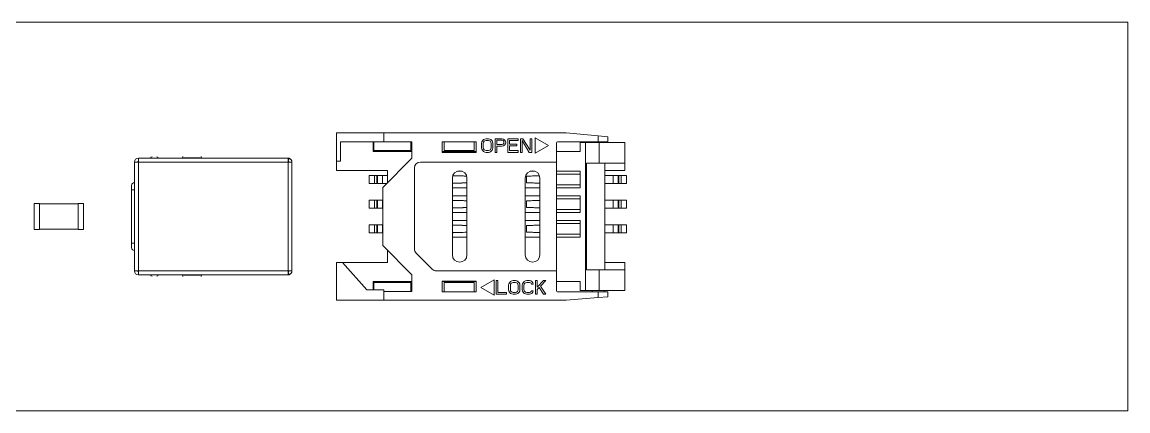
# Model space of a CAD drawing. Header units: millimetres. Extents: x 71 to 171, y 100 to 128.
# Drawn here: x 148 to 170.76, y 99.54 to 107.54 of the extents above; entities that cross this region are included whole.
import ezdxf

# ---------------------------------------------------------------- set-up
doc = ezdxf.new("R2010")
doc.units = ezdxf.units.MM

msp = doc.modelspace()

# ---------------------------------------------------------------- linework, layer by layer
at = {"color": 7, "linetype": 'Continuous', "lineweight": 15}
for p, q in [((170.756, 107.54), (70.756, 107.54)), ((170.756, 99.54), (170.756, 107.54)), ((154.474, 105.26), (155.442, 105.26)), ((154.474, 104.68), (154.474, 105.26)), ((155.442, 105.26), (159.194, 105.26)), ((155.442, 105.08), (155.442, 105.26)), ((157.497, 105.122), (157.52, 105.134)), ((157.52, 105.134), (157.549, 105.14)), ((157.549, 105.14), (157.596, 105.14)), ((157.596, 105.14), (157.625, 105.134)), ((157.625, 105.134), (157.649, 105.122)), ((157.736, 104.86), (157.736, 105.14)), ((157.736, 105.14), (157.876, 105.14)), ((157.876, 105.14), (157.905, 105.134)), ((157.905, 105.134), (157.929, 105.116)), ((157.999, 104.86), (157.999, 105.14)), ((157.999, 105.14), (158.209, 105.14)), ((158.209, 105.104), (158.209, 105.14)), ((158.255, 105.14), (158.308, 105.14)), ((158.255, 104.86), (158.255, 105.14)), ((158.308, 105.14), (158.454, 104.902)), ((158.454, 104.902), (158.454, 105.14)), ((158.454, 105.14), (158.489, 105.14)), ((158.489, 105.14), (158.489, 104.86)), ((158.556, 104.84), (158.556, 105.16)), ((158.556, 105.16), (158.833, 105)), ((159.194, 105.26), (159.856, 105.199)), ((159.856, 105.199), (159.856, 105.08)), ((159.856, 105.199), (160.056, 105.18)), ((160.056, 105.18), (160.056, 105.08)), ((154.554, 105.074), (155.442, 105.074)), ((154.554, 104.68), (154.554, 105.074)), ((155.222, 104.88), (155.222, 105.074)), ((155.242, 104.9), (155.242, 105.074)), ((155.442, 105.08), (156.022, 105.08)), ((155.442, 105.074), (155.442, 105.08)), ((156.002, 105.08), (156.002, 104.9)), ((156.022, 104.738), (156.022, 105.08)), ((156.646, 105.08), (156.646, 104.86)), ((156.646, 105.08), (157.342, 105.08)), ((156.686, 104.9), (156.686, 105.08)), ((157.302, 105.08), (157.302, 104.9)), ((157.342, 104.86), (157.342, 105.08)), ((157.456, 105.045), (157.462, 105.075)), ((157.456, 104.955), (157.456, 105.045)), ((157.462, 104.926), (157.456, 104.955)), ((157.462, 105.075), (157.474, 105.098)), ((157.474, 104.902), (157.462, 104.926)), ((157.474, 105.098), (157.497, 105.122)), ((157.497, 104.878), (157.474, 104.902)), ((157.491, 105.045), (157.497, 105.069)), ((157.491, 104.955), (157.491, 105.045)), ((157.497, 104.932), (157.491, 104.955)), ((157.497, 105.069), (157.509, 105.087)), ((157.509, 104.914), (157.497, 104.932)), ((157.509, 105.087), (157.526, 105.098)), ((157.526, 104.902), (157.509, 104.914)), ((157.526, 105.098), (157.549, 105.104)), ((157.549, 104.896), (157.526, 104.902)), ((157.549, 105.104), (157.596, 105.104)), ((157.596, 105.104), (157.619, 105.098)), ((157.619, 104.902), (157.596, 104.896)), ((157.619, 105.098), (157.637, 105.087)), ((157.637, 104.914), (157.619, 104.902)), ((157.637, 105.087), (157.649, 105.069)), ((157.649, 104.932), (157.637, 104.914)), ((157.649, 105.122), (157.672, 105.098)), ((157.649, 105.069), (157.654, 105.045)), ((157.654, 104.955), (157.649, 104.932)), ((157.672, 104.902), (157.649, 104.878)), ((157.654, 105.045), (157.654, 104.955)), ((157.672, 105.098), (157.684, 105.075)), ((157.684, 104.926), (157.672, 104.902)), ((157.684, 105.075), (157.689, 105.045)), ((157.689, 104.955), (157.684, 104.926)), ((157.689, 105.045), (157.689, 104.955)), ((157.771, 105.11), (157.882, 105.11)), ((157.771, 105.021), (157.771, 105.11)), ((157.882, 105.021), (157.771, 105.021)), ((157.771, 104.985), (157.876, 104.985)), ((157.771, 104.86), (157.771, 104.985)), ((157.876, 104.985), (157.905, 104.991)), ((157.882, 105.11), (157.899, 105.104)), ((157.899, 105.027), (157.882, 105.021)), ((157.899, 105.104), (157.911, 105.092)), ((157.911, 105.039), (157.899, 105.027)), ((157.929, 105.009), (157.905, 104.991)), ((157.911, 105.092), (157.917, 105.075)), ((157.917, 105.057), (157.911, 105.039)), ((157.917, 105.075), (157.917, 105.057)), ((157.929, 105.116), (157.946, 105.092)), ((157.946, 105.033), (157.929, 105.009)), ((157.946, 105.092), (157.952, 105.075)), ((157.952, 105.051), (157.946, 105.033)), ((157.952, 105.075), (157.952, 105.051)), ((158.209, 105.104), (158.034, 105.104)), ((158.034, 105.104), (158.034, 105.027)), ((158.034, 105.027), (158.185, 105.027)), ((158.185, 104.991), (158.034, 104.991)), ((158.034, 104.991), (158.034, 104.896)), ((158.185, 105.027), (158.185, 104.991)), ((158.436, 104.86), (158.29, 105.104)), ((158.29, 105.104), (158.29, 104.86)), ((158.833, 105), (158.556, 104.84)), ((158.996, 105.04), (158.996, 104.66)), ((159.036, 105.08), (159.856, 105.08)), ((159.482, 105.06), (159.482, 104.88)), ((159.482, 105.06), (159.593, 105.06)), ((159.593, 102.02), (159.593, 105.06)), ((159.593, 105.06), (159.873, 105.06)), ((159.73, 105.08), (159.73, 105.06)), ((159.856, 105.08), (160.056, 105.08)), ((159.873, 105.06), (160.402, 105.06)), ((159.873, 105.06), (159.873, 104.64)), ((159.982, 105.06), (159.982, 105.08)), ((160.402, 105.06), (160.402, 104.64)), ((150.394, 104.74), (150.394, 104.66)), ((150.398, 104.74), (150.394, 104.74)), ((150.398, 104.74), (150.394, 104.74)), ((150.394, 104.74), (150.394, 104.74)), ((150.398, 104.74), (153.469, 104.74)), ((151.305, 104.748), (151.31, 104.776)), ((151.305, 104.748), (151.691, 104.748)), ((151.686, 104.776), (151.691, 104.748)), ((153.474, 104.74), (153.469, 104.74)), ((153.474, 104.736), (153.474, 104.74)), ((153.474, 104.66), (153.474, 104.736)), ((153.479, 104.68), (153.494, 104.738)), ((154.474, 104.68), (154.554, 104.68)), ((154.474, 104.486), (154.474, 104.68)), ((156.022, 104.88), (155.222, 104.88)), ((156.002, 104.9), (155.242, 104.9)), ((155.422, 104.138), (156.022, 104.738)), ((157.342, 104.88), (156.646, 104.88)), ((156.646, 104.86), (157.342, 104.86)), ((157.302, 104.9), (156.686, 104.9)), ((157.52, 104.866), (157.497, 104.878)), ((157.549, 104.86), (157.52, 104.866)), ((157.596, 104.896), (157.549, 104.896)), ((157.596, 104.86), (157.549, 104.86)), ((157.625, 104.866), (157.596, 104.86)), ((157.649, 104.878), (157.625, 104.866)), ((157.736, 104.86), (157.771, 104.86)), ((158.209, 104.86), (157.999, 104.86)), ((158.034, 104.896), (158.209, 104.896)), ((158.209, 104.896), (158.209, 104.86)), ((158.29, 104.86), (158.255, 104.86)), ((158.489, 104.86), (158.436, 104.86)), ((159.482, 104.88), (158.996, 104.88)), ((150.394, 104.66), (150.314, 104.66)), ((150.314, 102.42), (150.314, 104.66)), ((150.394, 104.66), (153.474, 104.66)), ((150.394, 102.42), (150.394, 104.66)), ((153.554, 104.66), (153.474, 104.66)), ((153.474, 104.66), (153.474, 102.42)), ((153.554, 104.66), (153.554, 102.42)), ((154.474, 104.486), (155.52, 104.486)), ((155.52, 104.486), (155.52, 104.236)), ((156.076, 102.87), (156.076, 104.54)), ((156.196, 104.66), (158.996, 104.66)), ((156.958, 104.472), (157.054, 104.472)), ((158.458, 104.472), (158.554, 104.472)), ((158.996, 102.42), (158.996, 104.66)), ((158.996, 104.472), (159.482, 104.472)), ((159.482, 104.472), (159.482, 104.132)), ((159.612, 104.64), (159.612, 102.44)), ((159.873, 104.64), (159.612, 104.64)), ((159.873, 104.64), (160.402, 104.64)), ((159.99, 102.44), (159.99, 104.64)), ((159.99, 104.486), (160.402, 104.486)), ((160.402, 104.486), (160.402, 104.64)), ((155.144, 104.382), (155.144, 104.222)), ((155.144, 104.382), (155.252, 104.382)), ((155.252, 104.222), (155.144, 104.222)), ((155.252, 104.382), (155.252, 104.222)), ((155.252, 104.382), (155.302, 104.382)), ((155.302, 104.222), (155.252, 104.222)), ((155.302, 104.382), (155.302, 104.222)), ((155.302, 104.382), (155.316, 104.382)), ((155.316, 104.222), (155.302, 104.222)), ((155.316, 104.222), (155.316, 104.382)), ((155.316, 104.382), (155.416, 104.382)), ((155.416, 104.222), (155.316, 104.222)), ((155.416, 104.382), (155.416, 104.222)), ((155.52, 104.382), (155.416, 104.382)), ((155.416, 104.222), (155.506, 104.222)), ((156.856, 102.75), (156.856, 104.33)), ((157.148, 104.373), (157.109, 104.373)), ((157.109, 104.231), (157.155, 104.232)), ((157.156, 104.33), (157.156, 102.75)), ((158.356, 102.75), (158.356, 104.33)), ((158.383, 104.232), (158.383, 104.372)), ((158.474, 104.373), (158.427, 104.373)), ((158.427, 104.232), (158.474, 104.231)), ((158.656, 104.33), (158.656, 102.75)), ((160.167, 104.382), (159.99, 104.382)), ((159.99, 104.222), (160.167, 104.222)), ((160.167, 104.222), (160.167, 104.382)), ((160.167, 104.382), (160.266, 104.382)), ((160.266, 104.222), (160.167, 104.222)), ((160.266, 104.382), (160.266, 104.222)), ((160.266, 104.382), (160.28, 104.382)), ((160.28, 104.222), (160.266, 104.222)), ((160.28, 104.222), (160.28, 104.382)), ((160.28, 104.382), (160.33, 104.382)), ((160.33, 104.222), (160.28, 104.222)), ((160.33, 104.222), (160.33, 104.382)), ((160.33, 104.382), (160.438, 104.382)), ((160.438, 104.222), (160.33, 104.222)), ((160.438, 104.222), (160.438, 104.382)), ((150.314, 104.09), (150.254, 104.09)), ((150.254, 104.09), (150.254, 102.99)), ((155.422, 102.942), (155.422, 104.138)), ((157.156, 104.132), (156.856, 104.132)), ((158.656, 104.132), (158.356, 104.132)), ((159.482, 104.132), (158.996, 104.132)), ((148.356, 103.81), (148.246, 103.81)), ((148.246, 103.27), (148.246, 103.81)), ((148.356, 103.27), (148.356, 103.81)), ((149.156, 103.8), (148.356, 103.8)), ((149.266, 103.81), (149.156, 103.81)), ((149.156, 103.81), (149.156, 103.27)), ((149.266, 103.81), (149.266, 103.27)), ((155.144, 103.874), (155.144, 103.714)), ((155.144, 103.874), (155.252, 103.874)), ((155.252, 103.874), (155.252, 103.714)), ((155.252, 103.874), (155.302, 103.874)), ((155.302, 103.874), (155.302, 103.714)), ((155.302, 103.874), (155.316, 103.874)), ((155.316, 103.714), (155.316, 103.874)), ((155.316, 103.874), (155.416, 103.874)), ((155.416, 103.874), (155.416, 103.714)), ((155.422, 103.874), (155.416, 103.874)), ((156.856, 103.964), (157.156, 103.964)), ((157.155, 103.865), (157.109, 103.865)), ((158.356, 103.964), (158.656, 103.964)), ((158.383, 103.724), (158.383, 103.864)), ((158.474, 103.865), (158.427, 103.865)), ((158.996, 103.964), (159.482, 103.964)), ((159.482, 103.964), (159.482, 103.624)), ((160.167, 103.874), (159.99, 103.874)), ((160.167, 103.714), (160.167, 103.874)), ((160.167, 103.874), (160.266, 103.874)), ((160.266, 103.874), (160.266, 103.714)), ((160.266, 103.874), (160.28, 103.874)), ((160.28, 103.714), (160.28, 103.874)), ((160.28, 103.874), (160.33, 103.874)), ((160.33, 103.714), (160.33, 103.874)), ((160.33, 103.874), (160.438, 103.874)), ((160.438, 103.714), (160.438, 103.874)), ((155.252, 103.714), (155.144, 103.714)), ((155.302, 103.714), (155.252, 103.714)), ((155.316, 103.714), (155.302, 103.714)), ((155.416, 103.714), (155.316, 103.714)), ((155.416, 103.714), (155.422, 103.714)), ((157.156, 103.624), (156.856, 103.624)), ((157.109, 103.723), (157.155, 103.724)), ((158.656, 103.624), (158.356, 103.624)), ((158.427, 103.724), (158.474, 103.723)), ((159.482, 103.624), (158.996, 103.624)), ((159.99, 103.714), (160.167, 103.714)), ((160.266, 103.714), (160.167, 103.714)), ((160.28, 103.714), (160.266, 103.714)), ((160.33, 103.714), (160.28, 103.714)), ((160.438, 103.714), (160.33, 103.714)), ((155.144, 103.366), (155.144, 103.206)), ((155.144, 103.366), (155.252, 103.366)), ((155.252, 103.366), (155.252, 103.206)), ((155.252, 103.366), (155.302, 103.366)), ((155.302, 103.366), (155.302, 103.206)), ((155.302, 103.366), (155.316, 103.366)), ((155.316, 103.206), (155.316, 103.366)), ((155.316, 103.366), (155.416, 103.366)), ((155.416, 103.366), (155.416, 103.206)), ((155.422, 103.366), (155.416, 103.366)), ((156.856, 103.456), (157.156, 103.456)), ((157.155, 103.357), (157.109, 103.357)), ((158.356, 103.456), (158.656, 103.456)), ((158.383, 103.216), (158.383, 103.356)), ((158.474, 103.357), (158.427, 103.357)), ((158.996, 103.456), (159.482, 103.456)), ((159.482, 103.456), (159.482, 103.116)), ((160.167, 103.366), (159.99, 103.366)), ((160.167, 103.206), (160.167, 103.366)), ((160.167, 103.366), (160.266, 103.366)), ((160.266, 103.366), (160.266, 103.206)), ((160.266, 103.366), (160.28, 103.366)), ((160.28, 103.206), (160.28, 103.366)), ((160.28, 103.366), (160.33, 103.366)), ((160.33, 103.206), (160.33, 103.366)), ((160.33, 103.366), (160.438, 103.366)), ((160.438, 103.206), (160.438, 103.366)), ((148.246, 103.27), (148.356, 103.27)), ((148.356, 103.28), (149.156, 103.28)), ((149.156, 103.27), (149.266, 103.27)), ((155.252, 103.206), (155.144, 103.206)), ((155.302, 103.206), (155.252, 103.206)), ((155.316, 103.206), (155.302, 103.206)), ((155.416, 103.206), (155.316, 103.206)), ((155.416, 103.206), (155.422, 103.206)), ((157.156, 103.116), (156.856, 103.116)), ((157.109, 103.215), (157.155, 103.216)), ((158.656, 103.116), (158.356, 103.116)), ((158.427, 103.216), (158.474, 103.215)), ((159.482, 103.116), (158.996, 103.116)), ((159.99, 103.206), (160.167, 103.206)), ((160.266, 103.206), (160.167, 103.206)), ((160.28, 103.206), (160.266, 103.206)), ((160.33, 103.206), (160.28, 103.206)), ((160.438, 103.206), (160.33, 103.206)), ((150.314, 102.99), (150.254, 102.99)), ((156.022, 102.342), (155.422, 102.942)), ((155.52, 102.844), (155.52, 102.594)), ((156.441, 102.455), (156.111, 102.785)), ((150.314, 102.42), (150.394, 102.42)), ((153.474, 102.42), (150.394, 102.42)), ((150.394, 102.42), (150.394, 102.34)), ((153.474, 102.42), (153.554, 102.42)), ((153.474, 102.344), (153.474, 102.42)), ((153.494, 102.343), (153.479, 102.401)), ((154.474, 101.82), (154.474, 102.594)), ((154.594, 102.594), (154.474, 102.594)), ((155.094, 102.034), (154.594, 102.594)), ((155.52, 102.594), (154.594, 102.594)), ((158.996, 102.42), (156.526, 102.42)), ((158.996, 102.42), (158.996, 102.028)), ((159.612, 102.44), (159.873, 102.44)), ((159.873, 102.44), (159.873, 102.02)), ((160.402, 102.44), (159.873, 102.44)), ((160.402, 102.594), (159.99, 102.594)), ((160.402, 102.594), (160.402, 102.44)), ((160.402, 102.44), (160.402, 102.02)), ((150.394, 102.34), (150.398, 102.34)), ((150.394, 102.34), (150.394, 102.34)), ((150.398, 102.34), (150.394, 102.34)), ((153.469, 102.34), (150.398, 102.34)), ((151.691, 102.332), (151.305, 102.332)), ((151.31, 102.305), (151.305, 102.332)), ((151.691, 102.332), (151.686, 102.305)), ((153.469, 102.34), (153.474, 102.34)), ((153.474, 102.34), (153.474, 102.344)), ((155.222, 102.2), (156.022, 102.2)), ((155.222, 102.034), (155.222, 102.2)), ((155.242, 102.034), (155.242, 102.18)), ((155.242, 102.18), (156.002, 102.18)), ((156.002, 102.18), (156.002, 102)), ((156.022, 102), (156.022, 102.342)), ((156.646, 102.208), (156.646, 101.988)), ((157.342, 102.208), (156.646, 102.208)), ((156.646, 102.2), (157.342, 102.2)), ((156.686, 101.988), (156.686, 102.18)), ((156.686, 102.18), (157.302, 102.18)), ((157.302, 102.18), (157.302, 101.988)), ((157.342, 101.988), (157.342, 102.208)), ((157.439, 102.08), (157.716, 102.24)), ((157.716, 102.24), (157.716, 101.92)), ((157.756, 101.94), (157.756, 102.22)), ((157.756, 102.22), (157.791, 102.22)), ((157.791, 102.22), (157.791, 101.976)), ((158.019, 102.155), (158.03, 102.178)), ((158.03, 102.178), (158.054, 102.202)), ((158.054, 102.202), (158.077, 102.214)), ((158.065, 102.167), (158.083, 102.178)), ((158.077, 102.214), (158.106, 102.22)), ((158.083, 102.178), (158.106, 102.184)), ((158.106, 102.22), (158.153, 102.22)), ((158.106, 102.184), (158.153, 102.184)), ((158.153, 102.22), (158.182, 102.214)), ((158.153, 102.184), (158.176, 102.178)), ((158.176, 102.178), (158.194, 102.167)), ((158.182, 102.214), (158.205, 102.202)), ((158.205, 102.202), (158.229, 102.178)), ((158.229, 102.178), (158.24, 102.155)), ((158.299, 102.155), (158.31, 102.178)), ((158.31, 102.178), (158.334, 102.202)), ((158.334, 102.202), (158.357, 102.214)), ((158.363, 102.178), (158.345, 102.167)), ((158.357, 102.214), (158.386, 102.22)), ((158.386, 102.184), (158.363, 102.178)), ((158.386, 102.22), (158.439, 102.22)), ((158.439, 102.184), (158.386, 102.184)), ((158.439, 102.22), (158.468, 102.214)), ((158.462, 102.178), (158.439, 102.184)), ((158.479, 102.167), (158.462, 102.178)), ((158.468, 102.214), (158.491, 102.202)), ((158.491, 102.202), (158.514, 102.178)), ((158.514, 102.178), (158.52, 102.149)), ((158.567, 101.94), (158.567, 102.22)), ((158.567, 102.22), (158.602, 102.22)), ((158.602, 102.22), (158.602, 102.083)), ((158.602, 102.083), (158.73, 102.22)), ((158.777, 102.22), (158.672, 102.107)), ((158.73, 102.22), (158.777, 102.22)), ((158.996, 102.2), (159.482, 102.2)), ((159.482, 102.2), (159.482, 102.02)), ((155.442, 102.034), (155.094, 102.034)), ((155.442, 102), (155.442, 102.034)), ((155.442, 101.82), (155.442, 102)), ((155.442, 102), (156.022, 102)), ((156.646, 101.988), (157.342, 101.988)), ((157.716, 101.92), (157.439, 102.08)), ((157.791, 101.976), (157.966, 101.976)), ((157.966, 101.976), (157.966, 101.94)), ((158.013, 102.125), (158.019, 102.155)), ((158.013, 102.035), (158.013, 102.125)), ((158.019, 102.006), (158.013, 102.035)), ((158.03, 101.982), (158.019, 102.006)), ((158.054, 101.958), (158.03, 101.982)), ((158.048, 102.125), (158.054, 102.149)), ((158.048, 102.035), (158.048, 102.125)), ((158.054, 102.012), (158.048, 102.035)), ((158.054, 102.149), (158.065, 102.167)), ((158.065, 101.994), (158.054, 102.012)), ((158.077, 101.946), (158.054, 101.958)), ((158.083, 101.982), (158.065, 101.994)), ((158.106, 101.94), (158.077, 101.946)), ((158.106, 101.976), (158.083, 101.982)), ((158.153, 101.976), (158.106, 101.976)), ((158.176, 101.982), (158.153, 101.976)), ((158.182, 101.946), (158.153, 101.94)), ((158.194, 101.994), (158.176, 101.982)), ((158.205, 101.958), (158.182, 101.946)), ((158.194, 102.167), (158.205, 102.149)), ((158.205, 102.012), (158.194, 101.994)), ((158.205, 102.149), (158.211, 102.125)), ((158.211, 102.035), (158.205, 102.012)), ((158.229, 101.982), (158.205, 101.958)), ((158.211, 102.125), (158.211, 102.035)), ((158.24, 102.006), (158.229, 101.982)), ((158.24, 102.155), (158.246, 102.125)), ((158.246, 102.035), (158.24, 102.006)), ((158.246, 102.125), (158.246, 102.035)), ((158.293, 102.125), (158.299, 102.155)), ((158.293, 102.035), (158.293, 102.125)), ((158.299, 102.006), (158.293, 102.035)), ((158.31, 101.982), (158.299, 102.006)), ((158.334, 101.958), (158.31, 101.982)), ((158.334, 102.149), (158.328, 102.125)), ((158.328, 102.125), (158.328, 102.035)), ((158.328, 102.035), (158.334, 102.012)), ((158.345, 102.167), (158.334, 102.149)), ((158.334, 102.012), (158.345, 101.994)), ((158.357, 101.946), (158.334, 101.958)), ((158.345, 101.994), (158.363, 101.982)), ((158.386, 101.94), (158.357, 101.946)), ((158.363, 101.982), (158.386, 101.976)), ((158.386, 101.976), (158.439, 101.976)), ((158.439, 101.976), (158.462, 101.982)), ((158.468, 101.946), (158.439, 101.94)), ((158.462, 101.982), (158.479, 101.994)), ((158.491, 101.958), (158.468, 101.946)), ((158.485, 102.149), (158.479, 102.167)), ((158.479, 101.994), (158.485, 102.012)), ((158.52, 102.149), (158.485, 102.149)), ((158.485, 102.012), (158.52, 102.012)), ((158.514, 101.982), (158.491, 101.958)), ((158.52, 102.012), (158.514, 101.982)), ((158.643, 102.077), (158.602, 102.035)), ((158.602, 102.035), (158.602, 101.94)), ((158.73, 101.94), (158.643, 102.077)), ((158.672, 102.107), (158.777, 101.94)), ((159.036, 101.988), (159.856, 101.988)), ((159.593, 102.02), (159.482, 102.02)), ((159.873, 102.02), (159.593, 102.02)), ((159.73, 102.02), (159.73, 101.988)), ((159.856, 101.872), (159.856, 101.988)), ((160.056, 101.988), (159.856, 101.988)), ((160.402, 102.02), (159.873, 102.02)), ((159.982, 101.988), (159.982, 102.02)), ((160.056, 101.988), (160.056, 101.888)), ((155.442, 101.82), (154.474, 101.82)), ((159.194, 101.82), (155.442, 101.82)), ((157.966, 101.94), (157.756, 101.94)), ((158.153, 101.94), (158.106, 101.94)), ((158.439, 101.94), (158.386, 101.94)), ((158.602, 101.94), (158.567, 101.94)), ((158.777, 101.94), (158.73, 101.94)), ((159.856, 101.872), (159.194, 101.82)), ((159.856, 101.872), (160.056, 101.888)), ((70.756, 99.54), (170.756, 99.54))]:
    msp.add_line(p, q, dxfattribs=at)
for centre, radius, start, end in [((159.036, 105.04), 0.04, 90, 180), ((150.394, 104.66), 0.08, 90, 180), ((150.394, 104.66), 0.02, 90, 180), ((150.674, 104.74), 0.03, 90, 180), ((150.774, 104.74), 0.03, 0, 90), ((153.474, 104.66), 0.02, 0, 90), ((153.474, 104.66), 0.02, 0, 75.7604), ((153.474, 104.66), 0.08, 0, 75.7604), ((156.196, 104.54), 0.12, 90, 180), ((157.006, 104.33), 0.15, 0, 180), ((158.506, 104.33), 0.15, 0, 180), ((150.314, 104.18), 0.06, 90, 180), ((150.314, 102.9), 0.06, 180, 270), ((156.196, 102.87), 0.12, 180, 225), ((157.006, 102.75), 0.15, 180, 0), ((158.506, 102.75), 0.15, 180, 0), ((150.394, 102.42), 0.08, 180, 270), ((150.394, 102.42), 0.02, 180, 270), ((153.474, 102.42), 0.02, 270, 0), ((153.474, 102.42), 0.02, 284.2396, 360), ((153.474, 102.42), 0.08, 284.2396, 360), ((156.526, 102.54), 0.12, 225, 270), ((150.674, 102.34), 0.03, 180, 270), ((150.774, 102.34), 0.03, 270, 0), ((159.036, 102.028), 0.04, 180, 270)]:
    msp.add_arc(centre, radius, start, end, dxfattribs=at)
for points, knots in [([(151.3, 104.74), (151.3, 104.74), (151.302, 104.741), (151.303, 104.744), (151.304, 104.747), (151.305, 104.748)], [0, 0, 0, 0, 0.380693, 0.641499, 1, 1, 1, 1]), ([(151.691, 104.748), (151.692, 104.747), (151.693, 104.743), (151.695, 104.741), (151.696, 104.74), (151.697, 104.74)], [0, 0, 0, 0, 0.380693, 0.641499, 1, 1, 1, 1]), ([(153.474, 104.736), (153.474, 104.737), (153.473, 104.739), (153.472, 104.74), (153.47, 104.74), (153.469, 104.74)], [0, 0, 0, 0, 0.35777, 0.675436, 1, 1, 1, 1]), ([(153.474, 104.74), (153.477, 104.74), (153.482, 104.74), (153.488, 104.739), (153.492, 104.738), (153.494, 104.738)], [0, 0, 0, 0, 0.427728, 0.712753, 1, 1, 1, 1]), ([(153.474, 104.68), (153.475, 104.68), (153.476, 104.68), (153.478, 104.68), (153.479, 104.68), (153.479, 104.68)], [0, 0, 0, 0, 0.471443, 0.730974, 1, 1, 1, 1]), ([(156.848, 104.222), (156.867, 104.223), (156.906, 104.225), (156.977, 104.227), (157.049, 104.229), (157.089, 104.23), (157.109, 104.231)], [0, 0, 0, 0, 0.250847, 0.501698, 0.752422, 1, 1, 1, 1]), ([(157.153, 104.232), (157.15, 104.232), (157.13, 104.231), (157.072, 104.23), (156.99, 104.229), (156.913, 104.226), (156.872, 104.224), (156.856, 104.224)], [0, 0, 0, 0, 0.039637, 0.3006238, 0.5616652, 0.8227838, 1, 1, 1, 1]), ([(156.865, 104.38), (156.874, 104.38), (156.907, 104.378), (156.976, 104.376), (157.059, 104.374), (157.121, 104.373), (157.146, 104.373), (157.152, 104.373)], [0, 0, 0, 0, 0.107171, 0.377457, 0.64756, 0.917549, 1, 1, 1, 1]), ([(157.113, 104.373), (157.095, 104.374), (157.058, 104.375), (156.989, 104.377), (156.92, 104.379), (156.883, 104.38), (156.866, 104.381)], [0, 0, 0, 0, 0.239228, 0.504994, 0.770837, 1, 1, 1, 1]), ([(158.383, 104.372), (158.4, 104.372), (158.434, 104.373), (158.509, 104.374), (158.583, 104.375), (158.629, 104.377), (158.647, 104.378)], [0, 0, 0, 0, 0.27435, 0.5487, 0.823106, 1, 1, 1, 1]), ([(158.656, 104.226), (158.64, 104.227), (158.596, 104.228), (158.522, 104.23), (158.446, 104.232), (158.402, 104.232), (158.385, 104.232), (158.383, 104.232)], [0, 0, 0, 0, 0.159485, 0.425346, 0.691093, 0.956755, 1, 1, 1, 1]), ([(158.469, 104.231), (158.487, 104.231), (158.524, 104.23), (158.592, 104.228), (158.635, 104.226), (158.656, 104.226)], [0, 0, 0, 0, 0.32172, 0.679128, 1, 1, 1, 1]), ([(158.646, 104.378), (158.633, 104.378), (158.596, 104.377), (158.534, 104.375), (158.493, 104.374), (158.473, 104.373)], [0, 0, 0, 0, 0.230986, 0.61792, 1, 1, 1, 1]), ([(158.996, 104.412), (159.066, 104.412), (159.184, 104.412), (159.348, 104.412), (159.44, 104.412), (159.482, 104.412)], [0, 0, 0, 0, 0.448621, 0.748012, 1, 1, 1, 1]), ([(150.254, 104.18), (150.254, 104.179), (150.254, 104.177), (150.254, 104.166), (150.254, 104.154), (150.254, 104.14), (150.254, 104.119), (150.254, 104.101), (150.254, 104.09)], [0, 0, 0, 0, 0.239443, 0.370102, 0.5, 0.630659, 0.760557, 1, 1, 1, 1]), ([(158.996, 104.192), (159.066, 104.192), (159.184, 104.192), (159.348, 104.192), (159.44, 104.192), (159.482, 104.192)], [0, 0, 0, 0, 0.448621, 0.748012, 1, 1, 1, 1]), ([(157.113, 103.865), (157.095, 103.866), (157.058, 103.867), (156.988, 103.869), (156.918, 103.871), (156.872, 103.873), (156.851, 103.874), (156.848, 103.874)], [0, 0, 0, 0, 0.221364, 0.467285, 0.713276, 0.959353, 1, 1, 1, 1]), ([(156.856, 103.873), (156.868, 103.872), (156.903, 103.87), (156.976, 103.868), (157.059, 103.866), (157.121, 103.865), (157.146, 103.865), (157.152, 103.865)], [0, 0, 0, 0, 0.13554, 0.397238, 0.658759, 0.920168, 1, 1, 1, 1]), ([(158.383, 103.864), (158.4, 103.864), (158.434, 103.865), (158.509, 103.866), (158.587, 103.868), (158.635, 103.869), (158.656, 103.87)], [0, 0, 0, 0, 0.265885, 0.531768, 0.797707, 1, 1, 1, 1]), ([(158.656, 103.871), (158.639, 103.87), (158.6, 103.869), (158.534, 103.867), (158.493, 103.866), (158.473, 103.865)], [0, 0, 0, 0, 0.2710577, 0.6378295, 1, 1, 1, 1]), ([(158.996, 103.904), (159.066, 103.904), (159.184, 103.904), (159.348, 103.904), (159.44, 103.904), (159.482, 103.904)], [0, 0, 0, 0, 0.448621, 0.748012, 1, 1, 1, 1]), ([(156.848, 103.714), (156.867, 103.715), (156.906, 103.717), (156.977, 103.719), (157.049, 103.721), (157.089, 103.722), (157.109, 103.723)], [0, 0, 0, 0, 0.250847, 0.501698, 0.752422, 1, 1, 1, 1]), ([(157.153, 103.724), (157.15, 103.724), (157.13, 103.723), (157.072, 103.722), (156.99, 103.721), (156.913, 103.718), (156.872, 103.716), (156.856, 103.716)], [0, 0, 0, 0, 0.039637, 0.300624, 0.561665, 0.822784, 1, 1, 1, 1]), ([(158.656, 103.718), (158.64, 103.719), (158.596, 103.72), (158.522, 103.722), (158.446, 103.724), (158.402, 103.724), (158.385, 103.724), (158.383, 103.724)], [0, 0, 0, 0, 0.159485, 0.425346, 0.691093, 0.956755, 1, 1, 1, 1]), ([(158.469, 103.723), (158.487, 103.723), (158.524, 103.722), (158.592, 103.72), (158.635, 103.718), (158.656, 103.718)], [0, 0, 0, 0, 0.32172, 0.679128, 1, 1, 1, 1]), ([(158.996, 103.684), (159.066, 103.684), (159.184, 103.684), (159.348, 103.684), (159.44, 103.684), (159.482, 103.684)], [0, 0, 0, 0, 0.448621, 0.748012, 1, 1, 1, 1]), ([(157.113, 103.357), (157.095, 103.358), (157.058, 103.359), (156.988, 103.361), (156.918, 103.363), (156.872, 103.365), (156.851, 103.366), (156.848, 103.366)], [0, 0, 0, 0, 0.221364, 0.467285, 0.713276, 0.959353, 1, 1, 1, 1]), ([(156.856, 103.365), (156.868, 103.364), (156.903, 103.362), (156.976, 103.36), (157.059, 103.358), (157.121, 103.357), (157.146, 103.357), (157.152, 103.357)], [0, 0, 0, 0, 0.13554, 0.397238, 0.658759, 0.920168, 1, 1, 1, 1]), ([(158.383, 103.356), (158.4, 103.356), (158.434, 103.357), (158.509, 103.358), (158.587, 103.36), (158.635, 103.361), (158.656, 103.362)], [0, 0, 0, 0, 0.265885, 0.531768, 0.797707, 1, 1, 1, 1]), ([(158.656, 103.363), (158.639, 103.362), (158.6, 103.361), (158.534, 103.359), (158.493, 103.358), (158.473, 103.357)], [0, 0, 0, 0, 0.2710577, 0.6378295, 1, 1, 1, 1]), ([(158.996, 103.396), (159.066, 103.396), (159.184, 103.396), (159.348, 103.396), (159.44, 103.396), (159.482, 103.396)], [0, 0, 0, 0, 0.448621, 0.748012, 1, 1, 1, 1]), ([(156.848, 103.206), (156.867, 103.207), (156.906, 103.209), (156.977, 103.211), (157.049, 103.213), (157.089, 103.214), (157.109, 103.215)], [0, 0, 0, 0, 0.250847, 0.501698, 0.752422, 1, 1, 1, 1]), ([(157.153, 103.216), (157.15, 103.216), (157.13, 103.215), (157.072, 103.214), (156.99, 103.213), (156.913, 103.21), (156.872, 103.208), (156.856, 103.208)], [0, 0, 0, 0, 0.039637, 0.300624, 0.561665, 0.822784, 1, 1, 1, 1]), ([(158.656, 103.21), (158.64, 103.211), (158.596, 103.212), (158.522, 103.214), (158.446, 103.216), (158.402, 103.216), (158.385, 103.216), (158.383, 103.216)], [0, 0, 0, 0, 0.159485, 0.425346, 0.691093, 0.956755, 1, 1, 1, 1]), ([(158.469, 103.215), (158.487, 103.215), (158.524, 103.214), (158.592, 103.212), (158.635, 103.21), (158.656, 103.21)], [0, 0, 0, 0, 0.32172, 0.679128, 1, 1, 1, 1]), ([(158.996, 103.176), (159.066, 103.176), (159.184, 103.176), (159.348, 103.176), (159.44, 103.176), (159.482, 103.176)], [0, 0, 0, 0, 0.448621, 0.748012, 1, 1, 1, 1]), ([(150.254, 102.9), (150.254, 102.901), (150.254, 102.903), (150.254, 102.914), (150.254, 102.926), (150.254, 102.94), (150.254, 102.961), (150.254, 102.979), (150.254, 102.99)], [0, 0, 0, 0, 0.239443, 0.369341, 0.5, 0.629898, 0.760557, 1, 1, 1, 1]), ([(153.479, 102.401), (153.478, 102.401), (153.477, 102.4), (153.476, 102.4), (153.475, 102.4), (153.474, 102.4)], [0, 0, 0, 0, 0.395679, 0.643832, 1, 1, 1, 1]), ([(151.305, 102.332), (151.304, 102.334), (151.303, 102.337), (151.301, 102.34), (151.3, 102.34), (151.3, 102.34)], [0, 0, 0, 0, 0.380693, 0.641499, 1, 1, 1, 1]), ([(151.697, 102.34), (151.696, 102.34), (151.695, 102.34), (151.693, 102.337), (151.692, 102.334), (151.691, 102.332)], [0, 0, 0, 0, 0.380693, 0.641499, 1, 1, 1, 1]), ([(153.469, 102.34), (153.47, 102.34), (153.472, 102.34), (153.473, 102.342), (153.474, 102.344), (153.474, 102.344)], [0, 0, 0, 0, 0.318799, 0.656033, 1, 1, 1, 1]), ([(153.494, 102.343), (153.491, 102.342), (153.486, 102.341), (153.48, 102.34), (153.476, 102.34), (153.474, 102.34)], [0, 0, 0, 0, 0.437533, 0.717502, 1, 1, 1, 1])]:
    msp.add_open_spline(points, degree=3, knots=knots, dxfattribs=at)

doc.saveas('drawing.dxf')
